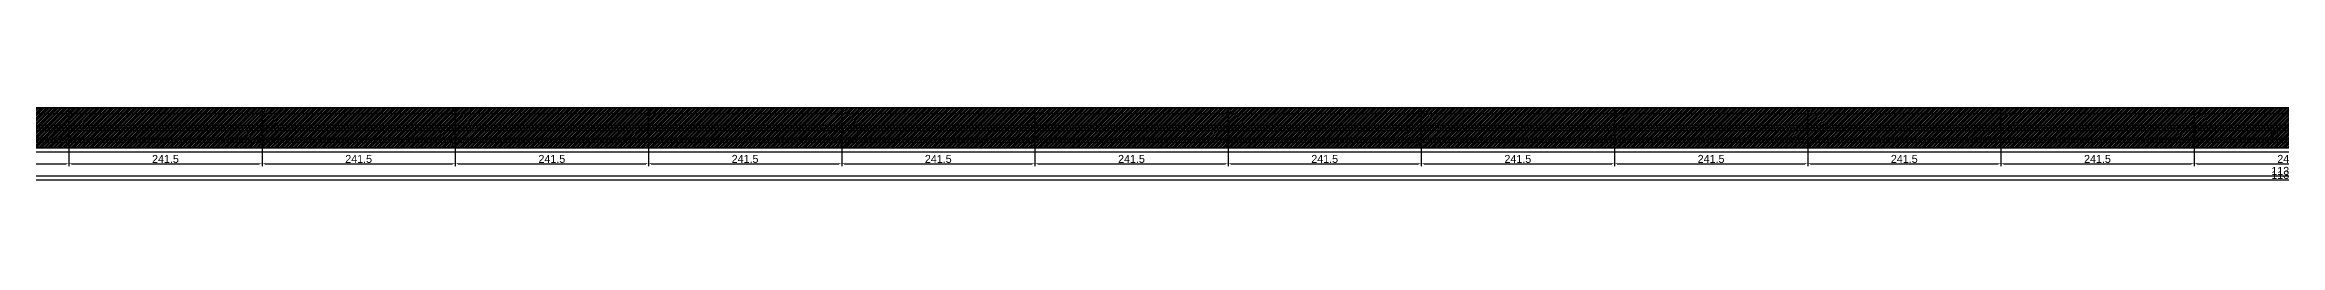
# Model space of a CAD drawing. Header units: metres. Extents: x 12791 to 24164, y 13116 to 13229.
# Drawn here: x 15663 to 18458, y 13116 to 13209 of the extents above; entities that cross this region are included whole.
import ezdxf

# ---------------------------------------------------------------- set-up
doc = ezdxf.new("R2010")
doc.units = ezdxf.units.M
for name, color, linetype in [('barrote', 251, 'CONTINUOUS'), ('COTA', 241, 'CONTINUOUS'), ('cotas', 4, 'CONTINUOUS'), ('Demarcação 1', 251, 'CONTINUOUS'), ('Hachura', 251, 'CONTINUOUS'), ('Laje_Perimetro', 7, 'CONTINUOUS'), ('Painéis', 200, 'CONTINUOUS'), ('presilha', 1, 'CONTINUOUS'), ('SARR_3.5x7', 81, 'CONTINUOUS')]:
    doc.layers.add(name, color=color, linetype=linetype)
doc.dimstyles.new('EZ DXF', dxfattribs={"dimtxt": 10, "dimasz": 3.5, "dimexe": 3, "dimexo": 1.5, "dimgap": 1, "dimtad": 1, "dimdec": 1, "dimdsep": 46, "dimcen": 2.5, "dimazin": 3, "dimtfac": 1, "dimtmove": 0, "dimatfit": 3})

msp = doc.modelspace()

# ---------------------------------------------------------------- hatches: boundary and pattern name
at = {"layer": 'Hachura'}
h = msp.add_hatch(color=3, dxfattribs=at)
h.dxf.hatch_style = 1
h.paths.add_polyline_path([(15452.0914, 13158.9905), (15693.5914, 13158.9905), (15693.5914, 13208.9905), (15452.0914, 13208.9905)])
h = msp.add_hatch(dxfattribs=at)
h.set_pattern_fill('ANSI31', scale=0.5)
h.paths.add_polyline_path([(15452.0914, 13158.9905), (15693.5914, 13158.9905), (15693.5914, 13208.9905), (15452.0914, 13208.9905)])
h = msp.add_hatch(color=3, dxfattribs=at)
h.dxf.hatch_style = 1
h.paths.add_polyline_path([(15452.0914, 13158.9905), (15693.5914, 13158.9905), (15693.5914, 13208.9905), (15452.0914, 13208.9905)])
h = msp.add_hatch(dxfattribs=at)
h.set_pattern_fill('ANSI31', scale=0.5)
h.paths.add_polyline_path([(15452.0914, 13158.9905), (15693.5914, 13158.9905), (15693.5914, 13208.9905), (15452.0914, 13208.9905)])
h = msp.add_hatch(color=3, dxfattribs=at)
h.dxf.hatch_style = 1
h.paths.add_polyline_path([(15693.5914, 13158.9905), (15935.0914, 13158.9905), (15935.0914, 13208.9905), (15693.5914, 13208.9905)])
h = msp.add_hatch(dxfattribs=at)
h.set_pattern_fill('ANSI31', scale=0.5)
h.paths.add_polyline_path([(15693.5914, 13158.9905), (15935.0914, 13158.9905), (15935.0914, 13208.9905), (15693.5914, 13208.9905)])
h = msp.add_hatch(color=3, dxfattribs=at)
h.dxf.hatch_style = 1
h.paths.add_polyline_path([(15693.5914, 13158.9905), (15935.0914, 13158.9905), (15935.0914, 13208.9905), (15693.5914, 13208.9905)])
h = msp.add_hatch(dxfattribs=at)
h.set_pattern_fill('ANSI31', scale=0.5)
h.paths.add_polyline_path([(15693.5914, 13158.9905), (15935.0914, 13158.9905), (15935.0914, 13208.9905), (15693.5914, 13208.9905)])
h = msp.add_hatch(color=3, dxfattribs=at)
h.dxf.hatch_style = 1
h.paths.add_polyline_path([(15935.0914, 13158.9905), (16176.5914, 13158.9905), (16176.5914, 13208.9905), (15935.0914, 13208.9905)])
h = msp.add_hatch(dxfattribs=at)
h.set_pattern_fill('ANSI31', scale=0.5)
h.paths.add_polyline_path([(15935.0914, 13158.9905), (16176.5914, 13158.9905), (16176.5914, 13208.9905), (15935.0914, 13208.9905)])
h = msp.add_hatch(color=3, dxfattribs=at)
h.dxf.hatch_style = 1
h.paths.add_polyline_path([(15935.0914, 13158.9905), (16176.5914, 13158.9905), (16176.5914, 13208.9905), (15935.0914, 13208.9905)])
h = msp.add_hatch(dxfattribs=at)
h.set_pattern_fill('ANSI31', scale=0.5)
h.paths.add_polyline_path([(15935.0914, 13158.9905), (16176.5914, 13158.9905), (16176.5914, 13208.9905), (15935.0914, 13208.9905)])
h = msp.add_hatch(color=3, dxfattribs=at)
h.dxf.hatch_style = 1
h.paths.add_polyline_path([(16176.5914, 13158.9905), (16418.0914, 13158.9905), (16418.0914, 13208.9905), (16176.5914, 13208.9905)])
h = msp.add_hatch(dxfattribs=at)
h.set_pattern_fill('ANSI31', scale=0.5)
h.paths.add_polyline_path([(16176.5914, 13158.9905), (16418.0914, 13158.9905), (16418.0914, 13208.9905), (16176.5914, 13208.9905)])
h = msp.add_hatch(color=3, dxfattribs=at)
h.dxf.hatch_style = 1
h.paths.add_polyline_path([(16176.5914, 13158.9905), (16418.0914, 13158.9905), (16418.0914, 13208.9905), (16176.5914, 13208.9905)])
h = msp.add_hatch(dxfattribs=at)
h.set_pattern_fill('ANSI31', scale=0.5)
h.paths.add_polyline_path([(16176.5914, 13158.9905), (16418.0914, 13158.9905), (16418.0914, 13208.9905), (16176.5914, 13208.9905)])
h = msp.add_hatch(color=3, dxfattribs=at)
h.dxf.hatch_style = 1
h.paths.add_polyline_path([(16418.0914, 13158.9905), (16659.5914, 13158.9905), (16659.5914, 13208.9905), (16418.0914, 13208.9905)])
h = msp.add_hatch(dxfattribs=at)
h.set_pattern_fill('ANSI31', scale=0.5)
h.paths.add_polyline_path([(16418.0914, 13158.9905), (16659.5914, 13158.9905), (16659.5914, 13208.9905), (16418.0914, 13208.9905)])
h = msp.add_hatch(color=3, dxfattribs=at)
h.dxf.hatch_style = 1
h.paths.add_polyline_path([(16418.0914, 13158.9905), (16659.5914, 13158.9905), (16659.5914, 13208.9905), (16418.0914, 13208.9905)])
h = msp.add_hatch(dxfattribs=at)
h.set_pattern_fill('ANSI31', scale=0.5)
h.paths.add_polyline_path([(16418.0914, 13158.9905), (16659.5914, 13158.9905), (16659.5914, 13208.9905), (16418.0914, 13208.9905)])
h = msp.add_hatch(color=3, dxfattribs=at)
h.dxf.hatch_style = 1
h.paths.add_polyline_path([(16659.5914, 13158.9905), (16901.0914, 13158.9905), (16901.0914, 13208.9905), (16659.5914, 13208.9905)])
h = msp.add_hatch(dxfattribs=at)
h.set_pattern_fill('ANSI31', scale=0.5)
h.paths.add_polyline_path([(16659.5914, 13158.9905), (16901.0914, 13158.9905), (16901.0914, 13208.9905), (16659.5914, 13208.9905)])
h = msp.add_hatch(color=3, dxfattribs=at)
h.dxf.hatch_style = 1
h.paths.add_polyline_path([(16659.5914, 13158.9905), (16901.0914, 13158.9905), (16901.0914, 13208.9905), (16659.5914, 13208.9905)])
h = msp.add_hatch(dxfattribs=at)
h.set_pattern_fill('ANSI31', scale=0.5)
h.paths.add_polyline_path([(16659.5914, 13158.9905), (16901.0914, 13158.9905), (16901.0914, 13208.9905), (16659.5914, 13208.9905)])
h = msp.add_hatch(color=3, dxfattribs=at)
h.dxf.hatch_style = 1
h.paths.add_polyline_path([(16901.0914, 13158.9905), (17142.5914, 13158.9905), (17142.5914, 13208.9905), (16901.0914, 13208.9905)])
h = msp.add_hatch(dxfattribs=at)
h.set_pattern_fill('ANSI31', scale=0.5)
h.paths.add_polyline_path([(16901.0914, 13158.9905), (17142.5914, 13158.9905), (17142.5914, 13208.9905), (16901.0914, 13208.9905)])
h = msp.add_hatch(color=3, dxfattribs=at)
h.dxf.hatch_style = 1
h.paths.add_polyline_path([(16901.0914, 13158.9905), (17142.5914, 13158.9905), (17142.5914, 13208.9905), (16901.0914, 13208.9905)])
h = msp.add_hatch(dxfattribs=at)
h.set_pattern_fill('ANSI31', scale=0.5)
h.paths.add_polyline_path([(16901.0914, 13158.9905), (17142.5914, 13158.9905), (17142.5914, 13208.9905), (16901.0914, 13208.9905)])
h = msp.add_hatch(color=3, dxfattribs=at)
h.dxf.hatch_style = 1
h.paths.add_polyline_path([(17142.5914, 13158.9905), (17384.0914, 13158.9905), (17384.0914, 13208.9905), (17142.5914, 13208.9905)])
h = msp.add_hatch(dxfattribs=at)
h.set_pattern_fill('ANSI31', scale=0.5)
h.paths.add_polyline_path([(17142.5914, 13158.9905), (17384.0914, 13158.9905), (17384.0914, 13208.9905), (17142.5914, 13208.9905)])
h = msp.add_hatch(color=3, dxfattribs=at)
h.dxf.hatch_style = 1
h.paths.add_polyline_path([(17142.5914, 13158.9905), (17384.0914, 13158.9905), (17384.0914, 13208.9905), (17142.5914, 13208.9905)])
h = msp.add_hatch(dxfattribs=at)
h.set_pattern_fill('ANSI31', scale=0.5)
h.paths.add_polyline_path([(17142.5914, 13158.9905), (17384.0914, 13158.9905), (17384.0914, 13208.9905), (17142.5914, 13208.9905)])
h = msp.add_hatch(color=3, dxfattribs=at)
h.dxf.hatch_style = 1
h.paths.add_polyline_path([(17384.0914, 13158.9905), (17625.5914, 13158.9905), (17625.5914, 13208.9905), (17384.0914, 13208.9905)])
h = msp.add_hatch(dxfattribs=at)
h.set_pattern_fill('ANSI31', scale=0.5)
h.paths.add_polyline_path([(17384.0914, 13158.9905), (17625.5914, 13158.9905), (17625.5914, 13208.9905), (17384.0914, 13208.9905)])
h = msp.add_hatch(color=3, dxfattribs=at)
h.dxf.hatch_style = 1
h.paths.add_polyline_path([(17384.0914, 13158.9905), (17625.5914, 13158.9905), (17625.5914, 13208.9905), (17384.0914, 13208.9905)])
h = msp.add_hatch(dxfattribs=at)
h.set_pattern_fill('ANSI31', scale=0.5)
h.paths.add_polyline_path([(17384.0914, 13158.9905), (17625.5914, 13158.9905), (17625.5914, 13208.9905), (17384.0914, 13208.9905)])
h = msp.add_hatch(color=3, dxfattribs=at)
h.dxf.hatch_style = 1
h.paths.add_polyline_path([(17625.5914, 13158.9905), (17867.0914, 13158.9905), (17867.0914, 13208.9905), (17625.5914, 13208.9905)])
h = msp.add_hatch(dxfattribs=at)
h.set_pattern_fill('ANSI31', scale=0.5)
h.paths.add_polyline_path([(17625.5914, 13158.9905), (17867.0914, 13158.9905), (17867.0914, 13208.9905), (17625.5914, 13208.9905)])
h = msp.add_hatch(color=3, dxfattribs=at)
h.dxf.hatch_style = 1
h.paths.add_polyline_path([(17625.5914, 13158.9905), (17867.0914, 13158.9905), (17867.0914, 13208.9905), (17625.5914, 13208.9905)])
h = msp.add_hatch(dxfattribs=at)
h.set_pattern_fill('ANSI31', scale=0.5)
h.paths.add_polyline_path([(17625.5914, 13158.9905), (17867.0914, 13158.9905), (17867.0914, 13208.9905), (17625.5914, 13208.9905)])
h = msp.add_hatch(color=3, dxfattribs=at)
h.dxf.hatch_style = 1
h.paths.add_polyline_path([(17867.0914, 13158.9905), (18108.5914, 13158.9905), (18108.5914, 13208.9905), (17867.0914, 13208.9905)])
h = msp.add_hatch(dxfattribs=at)
h.set_pattern_fill('ANSI31', scale=0.5)
h.paths.add_polyline_path([(17867.0914, 13158.9905), (18108.5914, 13158.9905), (18108.5914, 13208.9905), (17867.0914, 13208.9905)])
h = msp.add_hatch(color=3, dxfattribs=at)
h.dxf.hatch_style = 1
h.paths.add_polyline_path([(17867.0914, 13158.9905), (18108.5914, 13158.9905), (18108.5914, 13208.9905), (17867.0914, 13208.9905)])
h = msp.add_hatch(dxfattribs=at)
h.set_pattern_fill('ANSI31', scale=0.5)
h.paths.add_polyline_path([(17867.0914, 13158.9905), (18108.5914, 13158.9905), (18108.5914, 13208.9905), (17867.0914, 13208.9905)])
h = msp.add_hatch(color=3, dxfattribs=at)
h.dxf.hatch_style = 1
h.paths.add_polyline_path([(18108.5914, 13158.9905), (18350.0914, 13158.9905), (18350.0914, 13208.9905), (18108.5914, 13208.9905)])
h = msp.add_hatch(dxfattribs=at)
h.set_pattern_fill('ANSI31', scale=0.5)
h.paths.add_polyline_path([(18108.5914, 13158.9905), (18350.0914, 13158.9905), (18350.0914, 13208.9905), (18108.5914, 13208.9905)])
h = msp.add_hatch(color=3, dxfattribs=at)
h.dxf.hatch_style = 1
h.paths.add_polyline_path([(18108.5914, 13158.9905), (18350.0914, 13158.9905), (18350.0914, 13208.9905), (18108.5914, 13208.9905)])
h = msp.add_hatch(dxfattribs=at)
h.set_pattern_fill('ANSI31', scale=0.5)
h.paths.add_polyline_path([(18108.5914, 13158.9905), (18350.0914, 13158.9905), (18350.0914, 13208.9905), (18108.5914, 13208.9905)])
h = msp.add_hatch(color=3, dxfattribs=at)
h.dxf.hatch_style = 1
h.paths.add_polyline_path([(18350.0914, 13158.9905), (18591.5914, 13158.9905), (18591.5914, 13208.9905), (18350.0914, 13208.9905)])
h = msp.add_hatch(dxfattribs=at)
h.set_pattern_fill('ANSI31', scale=0.5)
h.paths.add_polyline_path([(18350.0914, 13158.9905), (18591.5914, 13158.9905), (18591.5914, 13208.9905), (18350.0914, 13208.9905)])
h = msp.add_hatch(color=3, dxfattribs=at)
h.dxf.hatch_style = 1
h.paths.add_polyline_path([(18350.0914, 13158.9905), (18591.5914, 13158.9905), (18591.5914, 13208.9905), (18350.0914, 13208.9905)])
h = msp.add_hatch(dxfattribs=at)
h.set_pattern_fill('ANSI31', scale=0.5)
h.paths.add_polyline_path([(18350.0914, 13158.9905), (18591.5914, 13158.9905), (18591.5914, 13208.9905), (18350.0914, 13208.9905)])

# ---------------------------------------------------------------- linework, layer by layer
at = {"layer": 'barrote'}
msp.add_line((12800.5914, 13171.4905), (24141.0914, 13171.4905), dxfattribs=at)
msp.add_line((12800.5914, 13171.4905), (24141.0914, 13171.4905), dxfattribs=at)
at = {"layer": 'Demarcação 1'}
msp.add_line((12795.5914, 13183.9905), (24146.0914, 13183.9905), dxfattribs=at)
msp.add_line((12795.5914, 13183.9905), (24146.0914, 13183.9905), dxfattribs=at)
at = {"layer": 'Laje_Perimetro'}
msp.add_lwpolyline([(12790.5914, 13153.9905), (24151.0914, 13153.9905), (24151.0914, 13168.9905), (12790.5914, 13168.9905)], close=True, dxfattribs=at)
msp.add_lwpolyline([(12790.5914, 13153.9905), (24151.0914, 13153.9905), (24151.0914, 13168.9905), (12790.5914, 13168.9905)], close=True, dxfattribs=at)
at = {"layer": 'Painéis'}
for points in [[(12795.5914, 13208.9905), (24146.0914, 13208.9905)], [(12795.5914, 13208.9905), (24146.0914, 13208.9905)], [(15452.0914, 13158.9905), (15693.5914, 13158.9905), (15693.5914, 13208.9905), (15452.0914, 13208.9905)], [(15452.0914, 13158.9905), (15693.5914, 13158.9905), (15693.5914, 13208.9905), (15452.0914, 13208.9905)], [(15693.5914, 13158.9905), (15693.5914, 13208.9905)], [(15693.5914, 13158.9905), (15935.0914, 13158.9905), (15935.0914, 13208.9905), (15693.5914, 13208.9905)], [(15693.5914, 13158.9905), (15693.5914, 13208.9905)], [(15693.5914, 13158.9905), (15935.0914, 13158.9905), (15935.0914, 13208.9905), (15693.5914, 13208.9905)], [(15935.0914, 13158.9905), (15935.0914, 13208.9905)], [(15935.0914, 13158.9905), (16176.5914, 13158.9905), (16176.5914, 13208.9905), (15935.0914, 13208.9905)], [(15935.0914, 13158.9905), (15935.0914, 13208.9905)], [(15935.0914, 13158.9905), (16176.5914, 13158.9905), (16176.5914, 13208.9905), (15935.0914, 13208.9905)], [(16176.5914, 13158.9905), (16176.5914, 13208.9905)], [(16176.5914, 13158.9905), (16418.0914, 13158.9905), (16418.0914, 13208.9905), (16176.5914, 13208.9905)], [(16176.5914, 13158.9905), (16176.5914, 13208.9905)], [(16176.5914, 13158.9905), (16418.0914, 13158.9905), (16418.0914, 13208.9905), (16176.5914, 13208.9905)], [(16418.0914, 13158.9905), (16418.0914, 13208.9905)], [(16418.0914, 13158.9905), (16659.5914, 13158.9905), (16659.5914, 13208.9905), (16418.0914, 13208.9905)], [(16418.0914, 13158.9905), (16418.0914, 13208.9905)], [(16418.0914, 13158.9905), (16659.5914, 13158.9905), (16659.5914, 13208.9905), (16418.0914, 13208.9905)], [(16659.5914, 13158.9905), (16659.5914, 13208.9905)], [(16659.5914, 13158.9905), (16901.0914, 13158.9905), (16901.0914, 13208.9905), (16659.5914, 13208.9905)], [(16659.5914, 13158.9905), (16659.5914, 13208.9905)], [(16659.5914, 13158.9905), (16901.0914, 13158.9905), (16901.0914, 13208.9905), (16659.5914, 13208.9905)], [(16901.0914, 13158.9905), (16901.0914, 13208.9905)], [(16901.0914, 13158.9905), (17142.5914, 13158.9905), (17142.5914, 13208.9905), (16901.0914, 13208.9905)], [(16901.0914, 13158.9905), (16901.0914, 13208.9905)], [(16901.0914, 13158.9905), (17142.5914, 13158.9905), (17142.5914, 13208.9905), (16901.0914, 13208.9905)], [(17142.5914, 13158.9905), (17142.5914, 13208.9905)], [(17142.5914, 13158.9905), (17384.0914, 13158.9905), (17384.0914, 13208.9905), (17142.5914, 13208.9905)], [(17142.5914, 13158.9905), (17142.5914, 13208.9905)], [(17142.5914, 13158.9905), (17384.0914, 13158.9905), (17384.0914, 13208.9905), (17142.5914, 13208.9905)], [(17384.0914, 13158.9905), (17384.0914, 13208.9905)], [(17384.0914, 13158.9905), (17625.5914, 13158.9905), (17625.5914, 13208.9905), (17384.0914, 13208.9905)], [(17384.0914, 13158.9905), (17384.0914, 13208.9905)], [(17384.0914, 13158.9905), (17625.5914, 13158.9905), (17625.5914, 13208.9905), (17384.0914, 13208.9905)], [(17625.5914, 13158.9905), (17625.5914, 13208.9905)], [(17625.5914, 13158.9905), (17867.0914, 13158.9905), (17867.0914, 13208.9905), (17625.5914, 13208.9905)], [(17625.5914, 13158.9905), (17625.5914, 13208.9905)], [(17625.5914, 13158.9905), (17867.0914, 13158.9905), (17867.0914, 13208.9905), (17625.5914, 13208.9905)], [(17867.0914, 13158.9905), (17867.0914, 13208.9905)], [(17867.0914, 13158.9905), (18108.5914, 13158.9905), (18108.5914, 13208.9905), (17867.0914, 13208.9905)], [(17867.0914, 13158.9905), (17867.0914, 13208.9905)], [(17867.0914, 13158.9905), (18108.5914, 13158.9905), (18108.5914, 13208.9905), (17867.0914, 13208.9905)], [(18108.5914, 13158.9905), (18108.5914, 13208.9905)], [(18108.5914, 13158.9905), (18350.0914, 13158.9905), (18350.0914, 13208.9905), (18108.5914, 13208.9905)], [(18108.5914, 13158.9905), (18108.5914, 13208.9905)], [(18108.5914, 13158.9905), (18350.0914, 13158.9905), (18350.0914, 13208.9905), (18108.5914, 13208.9905)], [(18350.0914, 13158.9905), (18350.0914, 13208.9905)], [(18350.0914, 13158.9905), (18591.5914, 13158.9905), (18591.5914, 13208.9905), (18350.0914, 13208.9905)], [(18350.0914, 13158.9905), (18350.0914, 13208.9905)], [(18350.0914, 13158.9905), (18591.5914, 13158.9905), (18591.5914, 13208.9905), (18350.0914, 13208.9905)], [(12795.5914, 13158.9905), (24146.0914, 13158.9905)], [(12795.5914, 13158.9905), (24146.0914, 13158.9905)]]:
    msp.add_lwpolyline(points, close=True, dxfattribs=at)
at = {"layer": 'presilha'}
msp.add_circle((18450.8414, 13175.6572), 4, dxfattribs=at)
msp.add_circle((18450.8414, 13175.6572), 4, dxfattribs=at)
at = {"layer": 'SARR_3.5x7'}
for p, q in [((15452.0914, 13201.9905), (15693.5914, 13201.9905)), ((15452.0914, 13201.9905), (15693.5914, 13201.9905)), ((15693.5914, 13201.9905), (15935.0914, 13201.9905)), ((15693.5914, 13201.9905), (15935.0914, 13201.9905)), ((15935.0914, 13201.9905), (16176.5914, 13201.9905)), ((15935.0914, 13201.9905), (16176.5914, 13201.9905)), ((16176.5914, 13201.9905), (16418.0914, 13201.9905)), ((16176.5914, 13201.9905), (16418.0914, 13201.9905)), ((16418.0914, 13201.9905), (16659.5914, 13201.9905)), ((16418.0914, 13201.9905), (16659.5914, 13201.9905)), ((16659.5914, 13201.9905), (16901.0914, 13201.9905)), ((16659.5914, 13201.9905), (16901.0914, 13201.9905)), ((16901.0914, 13201.9905), (17142.5914, 13201.9905)), ((16901.0914, 13201.9905), (17142.5914, 13201.9905)), ((17142.5914, 13201.9905), (17384.0914, 13201.9905)), ((17142.5914, 13201.9905), (17384.0914, 13201.9905)), ((17384.0914, 13201.9905), (17625.5914, 13201.9905)), ((17384.0914, 13201.9905), (17625.5914, 13201.9905)), ((17625.5914, 13201.9905), (17867.0914, 13201.9905)), ((17625.5914, 13201.9905), (17867.0914, 13201.9905)), ((17867.0914, 13201.9905), (18108.5914, 13201.9905)), ((17867.0914, 13201.9905), (18108.5914, 13201.9905)), ((18108.5914, 13201.9905), (18350.0914, 13201.9905)), ((18108.5914, 13201.9905), (18350.0914, 13201.9905)), ((18350.0914, 13201.9905), (18591.5914, 13201.9905)), ((18350.0914, 13201.9905), (18591.5914, 13201.9905)), ((15452.0914, 13187.4905), (15693.5914, 13187.4905)), ((15452.0914, 13187.4905), (15693.5914, 13187.4905)), ((15452.0914, 13180.4905), (15693.5914, 13180.4905)), ((15452.0914, 13180.4905), (15693.5914, 13180.4905)), ((15452.0914, 13165.9905), (15693.5914, 13165.9905)), ((15452.0914, 13165.9905), (15693.5914, 13165.9905)), ((15693.5914, 13187.4905), (15935.0914, 13187.4905)), ((15693.5914, 13187.4905), (15935.0914, 13187.4905)), ((15693.5914, 13180.4905), (15935.0914, 13180.4905)), ((15693.5914, 13180.4905), (15935.0914, 13180.4905)), ((15693.5914, 13165.9905), (15935.0914, 13165.9905)), ((15693.5914, 13165.9905), (15935.0914, 13165.9905)), ((15935.0914, 13187.4905), (16176.5914, 13187.4905)), ((15935.0914, 13187.4905), (16176.5914, 13187.4905)), ((15935.0914, 13180.4905), (16176.5914, 13180.4905)), ((15935.0914, 13180.4905), (16176.5914, 13180.4905)), ((15935.0914, 13165.9905), (16176.5914, 13165.9905)), ((15935.0914, 13165.9905), (16176.5914, 13165.9905)), ((16176.5914, 13187.4905), (16418.0914, 13187.4905)), ((16176.5914, 13187.4905), (16418.0914, 13187.4905)), ((16176.5914, 13180.4905), (16418.0914, 13180.4905)), ((16176.5914, 13180.4905), (16418.0914, 13180.4905)), ((16176.5914, 13165.9905), (16418.0914, 13165.9905)), ((16176.5914, 13165.9905), (16418.0914, 13165.9905)), ((16418.0914, 13187.4905), (16659.5914, 13187.4905)), ((16418.0914, 13187.4905), (16659.5914, 13187.4905)), ((16418.0914, 13180.4905), (16659.5914, 13180.4905)), ((16418.0914, 13180.4905), (16659.5914, 13180.4905)), ((16418.0914, 13165.9905), (16659.5914, 13165.9905)), ((16418.0914, 13165.9905), (16659.5914, 13165.9905)), ((16659.5914, 13187.4905), (16901.0914, 13187.4905)), ((16659.5914, 13187.4905), (16901.0914, 13187.4905)), ((16659.5914, 13180.4905), (16901.0914, 13180.4905)), ((16659.5914, 13180.4905), (16901.0914, 13180.4905)), ((16659.5914, 13165.9905), (16901.0914, 13165.9905)), ((16659.5914, 13165.9905), (16901.0914, 13165.9905)), ((16901.0914, 13187.4905), (17142.5914, 13187.4905)), ((16901.0914, 13187.4905), (17142.5914, 13187.4905)), ((16901.0914, 13180.4905), (17142.5914, 13180.4905)), ((16901.0914, 13180.4905), (17142.5914, 13180.4905)), ((16901.0914, 13165.9905), (17142.5914, 13165.9905)), ((16901.0914, 13165.9905), (17142.5914, 13165.9905)), ((17142.5914, 13187.4905), (17384.0914, 13187.4905)), ((17142.5914, 13187.4905), (17384.0914, 13187.4905)), ((17142.5914, 13180.4905), (17384.0914, 13180.4905)), ((17142.5914, 13180.4905), (17384.0914, 13180.4905)), ((17142.5914, 13165.9905), (17384.0914, 13165.9905)), ((17142.5914, 13165.9905), (17384.0914, 13165.9905)), ((17384.0914, 13187.4905), (17625.5914, 13187.4905)), ((17384.0914, 13187.4905), (17625.5914, 13187.4905)), ((17384.0914, 13180.4905), (17625.5914, 13180.4905)), ((17384.0914, 13180.4905), (17625.5914, 13180.4905)), ((17384.0914, 13165.9905), (17625.5914, 13165.9905)), ((17384.0914, 13165.9905), (17625.5914, 13165.9905)), ((17625.5914, 13187.4905), (17867.0914, 13187.4905)), ((17625.5914, 13187.4905), (17867.0914, 13187.4905)), ((17625.5914, 13180.4905), (17867.0914, 13180.4905)), ((17625.5914, 13180.4905), (17867.0914, 13180.4905)), ((17625.5914, 13165.9905), (17867.0914, 13165.9905)), ((17625.5914, 13165.9905), (17867.0914, 13165.9905)), ((17867.0914, 13187.4905), (18108.5914, 13187.4905)), ((17867.0914, 13187.4905), (18108.5914, 13187.4905)), ((17867.0914, 13180.4905), (18108.5914, 13180.4905)), ((17867.0914, 13180.4905), (18108.5914, 13180.4905)), ((17867.0914, 13165.9905), (18108.5914, 13165.9905)), ((17867.0914, 13165.9905), (18108.5914, 13165.9905)), ((18108.5914, 13187.4905), (18350.0914, 13187.4905)), ((18108.5914, 13187.4905), (18350.0914, 13187.4905)), ((18108.5914, 13180.4905), (18350.0914, 13180.4905)), ((18108.5914, 13180.4905), (18350.0914, 13180.4905)), ((18108.5914, 13165.9905), (18350.0914, 13165.9905)), ((18108.5914, 13165.9905), (18350.0914, 13165.9905)), ((18350.0914, 13187.4905), (18591.5914, 13187.4905)), ((18350.0914, 13187.4905), (18591.5914, 13187.4905)), ((18350.0914, 13180.4905), (18591.5914, 13180.4905)), ((18350.0914, 13180.4905), (18591.5914, 13180.4905)), ((18350.0914, 13165.9905), (18591.5914, 13165.9905)), ((18350.0914, 13165.9905), (18591.5914, 13165.9905))]:
    msp.add_line(p, q, dxfattribs=at)

# ---------------------------------------------------------------- dimensions: what is measured, and where the dimension line sits
at = {"layer": 'COTA', "color": 1}
for base, p1, p2 in [((12795.5914, 13118.9905), (12795.5914, 13158.9905), (24146.0914, 13158.9905)), ((12795.5914, 13118.9905), (12795.5914, 13158.9905), (24146.0914, 13158.9905)), ((15452.0914, 13138.9905), (15452.0914, 13158.9905), (15693.5914, 13158.9905)), ((15452.0914, 13138.9905), (15452.0914, 13158.9905), (15693.5914, 13158.9905)), ((15693.5914, 13138.9905), (15693.5914, 13158.9905), (15935.0914, 13158.9905)), ((15693.5914, 13138.9905), (15693.5914, 13158.9905), (15935.0914, 13158.9905)), ((15935.0914, 13138.9905), (15935.0914, 13158.9905), (16176.5914, 13158.9905)), ((15935.0914, 13138.9905), (15935.0914, 13158.9905), (16176.5914, 13158.9905)), ((16176.5914, 13138.9905), (16176.5914, 13158.9905), (16418.0914, 13158.9905)), ((16176.5914, 13138.9905), (16176.5914, 13158.9905), (16418.0914, 13158.9905)), ((16418.0914, 13138.9905), (16418.0914, 13158.9905), (16659.5914, 13158.9905)), ((16418.0914, 13138.9905), (16418.0914, 13158.9905), (16659.5914, 13158.9905)), ((16659.5914, 13138.9905), (16659.5914, 13158.9905), (16901.0914, 13158.9905)), ((16659.5914, 13138.9905), (16659.5914, 13158.9905), (16901.0914, 13158.9905)), ((16901.0914, 13138.9905), (16901.0914, 13158.9905), (17142.5914, 13158.9905)), ((16901.0914, 13138.9905), (16901.0914, 13158.9905), (17142.5914, 13158.9905)), ((17142.5914, 13138.9905), (17142.5914, 13158.9905), (17384.0914, 13158.9905)), ((17142.5914, 13138.9905), (17142.5914, 13158.9905), (17384.0914, 13158.9905)), ((17384.0914, 13138.9905), (17384.0914, 13158.9905), (17625.5914, 13158.9905)), ((17384.0914, 13138.9905), (17384.0914, 13158.9905), (17625.5914, 13158.9905)), ((17625.5914, 13138.9905), (17625.5914, 13158.9905), (17867.0914, 13158.9905)), ((17625.5914, 13138.9905), (17625.5914, 13158.9905), (17867.0914, 13158.9905)), ((17867.0914, 13138.9905), (17867.0914, 13158.9905), (18108.5914, 13158.9905)), ((17867.0914, 13138.9905), (17867.0914, 13158.9905), (18108.5914, 13158.9905)), ((18108.5914, 13138.9905), (18108.5914, 13158.9905), (18350.0914, 13158.9905)), ((18108.5914, 13138.9905), (18108.5914, 13158.9905), (18350.0914, 13158.9905)), ((18350.0914, 13138.9905), (18350.0914, 13158.9905), (18591.5914, 13158.9905)), ((18350.0914, 13138.9905), (18350.0914, 13158.9905), (18591.5914, 13158.9905))]:
    msp.add_linear_dim(base=base, p1=p1, p2=p2, dimstyle='EZ DXF', dxfattribs=at).render()
at = {"layer": 'cotas'}
msp.add_linear_dim(base=(12795.5914, 13123.9905), p1=(12795.5914, 13138.9905), p2=(24146.0914, 13138.9905), dimstyle='EZ DXF', dxfattribs=at).render()
msp.add_linear_dim(base=(12795.5914, 13123.9905), p1=(12795.5914, 13138.9905), p2=(24146.0914, 13138.9905), dimstyle='EZ DXF', dxfattribs=at).render()

doc.saveas('drawing.dxf')
